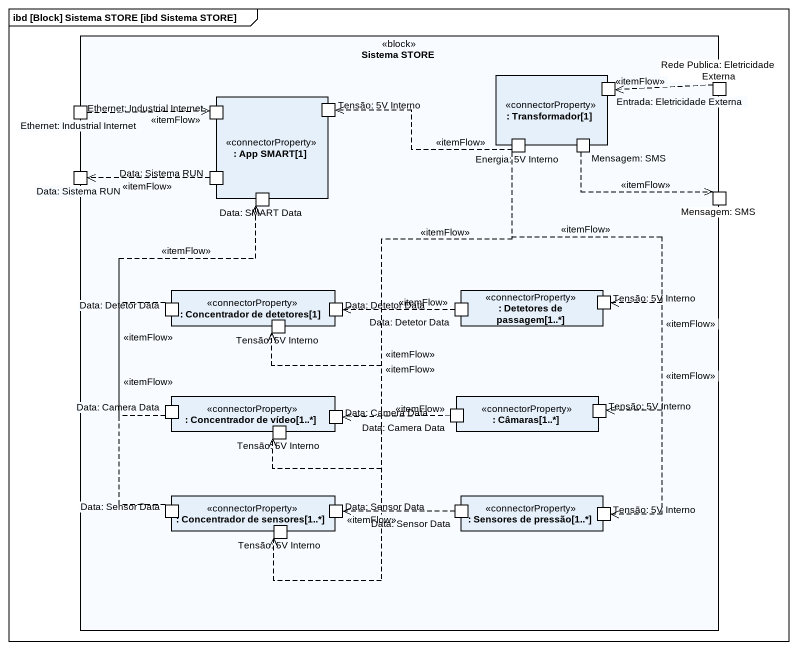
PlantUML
@startuml
mainframe ibd [Block] Sistema STORE [ibd Sistema STORE]
rectangle "Sistema STORE" as Sistema_STORE <<block>> {
  rectangle ": Transformador[1]" as Transformador_1 <<connectorProperty>> {
    port "Entrada: Eletricidade Externa" as Entrada_Eletricidade_Externa
    port "Energia: 5V Interno" as Energia_5V_Interno
    port "Mensagem: SMS" as Mensagem_SMS
  }
  port "Ethernet: Industrial Internet" as Ethernet_Industrial_Internet
  rectangle ": App SMART[1]" as App_SMART_1 <<connectorProperty>> {
    port "Ethernet: Industrial Internet" as Ethernet_Industrial_Internet_2
    port "Tensão: 5V Interno" as Tensão_5V_Interno
    port "Data: Sistema RUN" as Data_Sistema_RUN_2
    port "Data: SMART Data" as Data_SMART_Data
  }
  port "Rede Publica: Eletricidade Externa" as Rede_Publica_Eletricidade
  port "Data: Sistema RUN" as Data_Sistema_RUN
  port "Mensagem: SMS" as Mensagem_SMS_2
  rectangle ": Concentrador de detetores[1]" as Concentrador_de_detetores_1 <<connectorProperty>> {
    port "Data: Detetor Data" as Data_Detetor_Data
    port "Tensão: 5V Interno" as Tensão_5V_Interno_2
    port "Data: Detetor Data" as Data_Detetor_Data_2
  }
  rectangle ": Detetores de passagem[1..*]" as Detetores_de_passagem_1 <<connectorProperty>> {
    port "Data: Detetor Data" as Data_Detetor_Data_3
    port "Tensão: 5V Interno" as Tensão_5V_Interno_3
  }
  rectangle ": Concentrador de vídeo[1..*]" as Concentrador_de_vídeo_1 <<connectorProperty>> {
    port "Data: Camera Data" as Data_Camera_Data
    port "Tensão: 5V Interno" as Tensão_5V_Interno_4
    port "Data: Camera Data" as Data_Camera_Data_2
  }
  rectangle ": Câmaras[1..*]" as Câmaras_1 <<connectorProperty>> {
    port "Data: Camera Data" as Data_Camera_Data_3
    port "Tensão: 5V Interno" as Tensão_5V_Interno_5
  }
  rectangle ": Concentrador de sensores[1..*]" as Concentrador_de_sensores_1 <<connectorProperty>> {
    port "Data: Sensor Data" as Data_Sensor_Data
    port "Data: Sensor Data" as Data_Sensor_Data_2
    port "Tensão: 5V Interno" as Tensão_5V_Interno_7
  }
  rectangle ": Sensores de pressão[1..*]" as Sensores_de_pressão_1 <<connectorProperty>> {
    port "Data: Sensor Data" as Data_Sensor_Data_3
    port "Tensão: 5V Interno" as Tensão_5V_Interno_6
  }
}
Ethernet_Industrial_Internet .right.> Ethernet_Industrial_Internet_2 : <<itemFlow>>
Rede_Publica_Eletricidade .left.> Entrada_Eletricidade_Externa : <<itemFlow>>
Energia_5V_Interno .left.> Tensão_5V_Interno : <<itemFlow>>
Energia_5V_Interno ..> Tensão_5V_Interno_2 : <<itemFlow>>
Energia_5V_Interno ..> Tensão_5V_Interno_3 : <<itemFlow>>
Energia_5V_Interno ..> Tensão_5V_Interno_4 : <<itemFlow>>
Energia_5V_Interno ..> Tensão_5V_Interno_5 : <<itemFlow>>
Energia_5V_Interno ..> Tensão_5V_Interno_6 : <<itemFlow>>
Energia_5V_Interno ..> Tensão_5V_Interno_7 : <<itemFlow>>
Mensagem_SMS .right.> Mensagem_SMS_2 : <<itemFlow>>
Data_Sistema_RUN_2 .left.> Data_Sistema_RUN : <<itemFlow>>
Data_Detetor_Data .up.> Data_SMART_Data : <<itemFlow>>
Data_Detetor_Data_3 .left.> Data_Detetor_Data_2 : <<itemFlow>>
Data_Camera_Data .up.> Data_SMART_Data : <<itemFlow>>
Data_Camera_Data_3 .left.> Data_Camera_Data_2 : <<itemFlow>>
Data_Sensor_Data .up.> Data_SMART_Data : <<itemFlow>>
Data_Sensor_Data_3 .left.> Data_Sensor_Data_2 : <<itemFlow>>
@enduml
